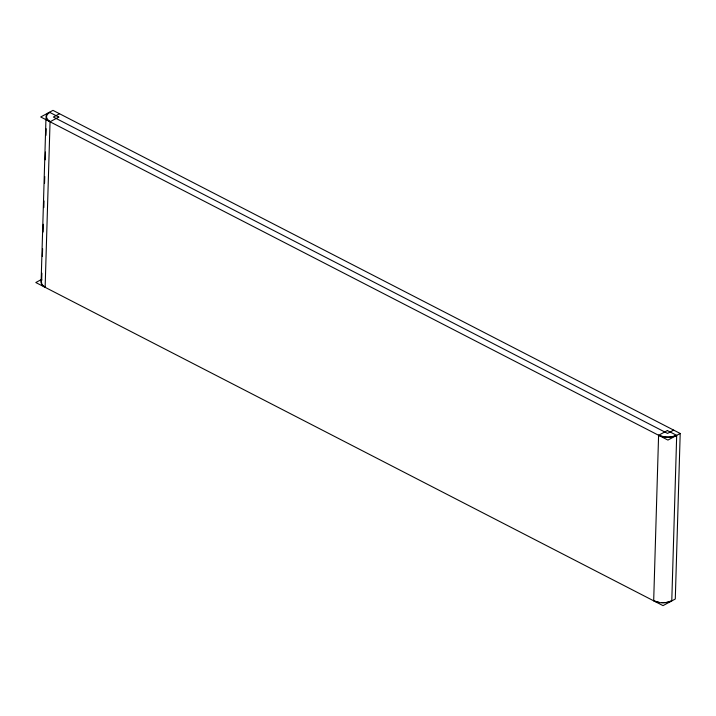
<?xml version="1.0" encoding="UTF-8"?>
<svg xmlns="http://www.w3.org/2000/svg" width="716" height="716" viewBox="0 0 716 716"><rect width="100%" height="100%" fill="white"/><g stroke="black" fill="none" stroke-linecap="round" stroke-linejoin="round"><path stroke-width="1.07" d="M41.107 282.023L45.958 118.704M41.689 279.822L41.886 273.163M42.378 256.489L42.611 248.72M43.103 232.047L43.336 224.269M43.828 207.604L44.025 200.945M44.553 183.162L44.75 176.494M45.251 159.829L45.475 152.052M45.976 135.387L46.173 128.719M680.2 433.475L667.93 440.08L40.714 116.976L52.984 110.371L680.2 433.475L675.286 599.024L663.016 605.629L35.8 282.525L41.465 279.473M59.517 113.737L53.378 117.039L667.536 433.413L673.667 430.11M670.722 601.055A12.297 6.462 1.7 0 1 669.2 601.646M668.368 601.888A12.297 6.462 1.7 0 1 666.614 602.272M664.752 602.496A12.297 6.462 1.7 0 1 661.87 602.541M659.024 602.228A12.297 6.462 1.7 0 1 657.216 601.834M656.357 601.583A12.297 6.462 1.7 0 1 654.039 600.626M45.484 287.143A12.297 6.462 1.7 0 1 43.622 285.944M42.692 285.031A12.297 6.462 1.7 0 1 42.334 284.556M41.823 283.563A12.297 6.462 1.7 0 1 41.609 282.551M49.476 112.26A12.807 6.73 1.7 0 0 50.048 121.792L45.135 287.331A12.807 6.73 1.7 0 1 41.197 281.495M41.6 280.475A12.807 6.73 1.7 0 1 41.922 279.983M658.595 435.274L653.681 600.822A12.807 6.73 1.7 0 0 671.778 600.903L676.692 435.364A12.807 6.73 1.7 0 1 658.595 435.274M58.81 117.066L50.397 121.604A12.297 6.462 1.7 0 1 49.852 112.457L58.81 117.066M667.366 430.558L658.953 435.086A12.297 6.462 1.7 0 0 676.325 435.167L667.366 430.558"/></g></svg>
